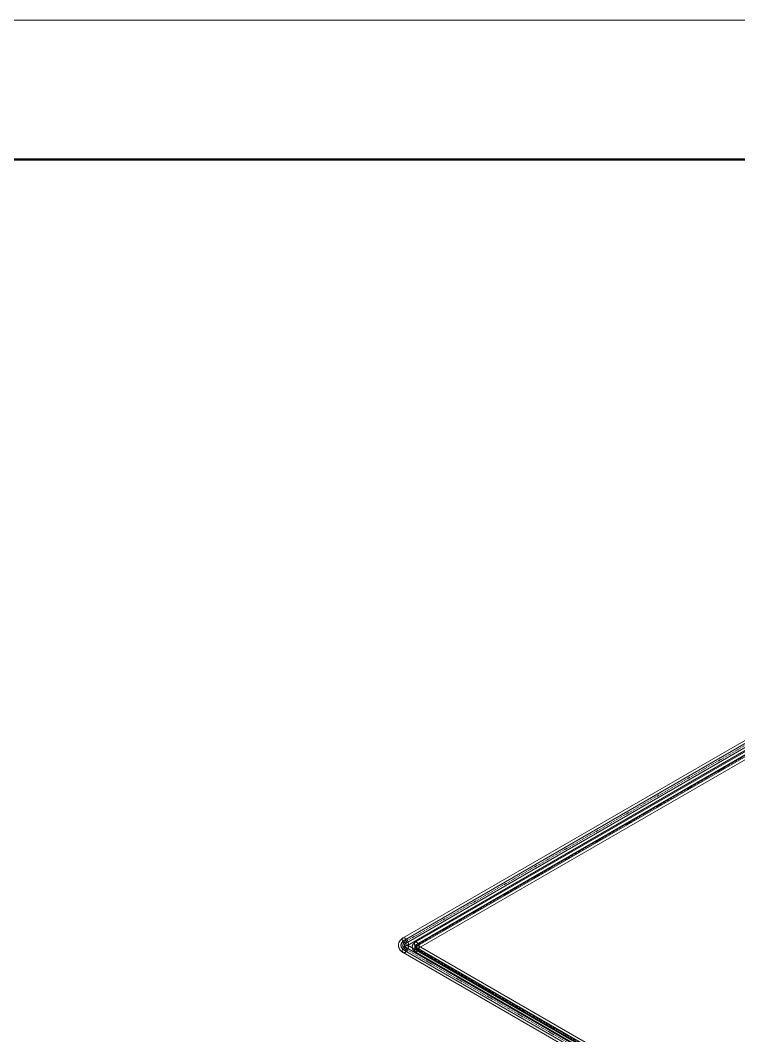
# Model space of a CAD drawing. Header units: millimetres. Extents: x -88595 to 880822, y -1054509 to -148035.
# Drawn here: x 428677 to 431258, y -310239 to -306592 of the extents above; entities that cross this region are included whole.
import ezdxf

# ---------------------------------------------------------------- set-up
doc = ezdxf.new("R2010")
doc.units = ezdxf.units.MM
doc.linetypes.add('$12$ADSK_Осевая', pattern=[14, 10, -2, 0, -2])
doc.linetypes.add('$13$ADSK_Осевая', pattern=[14, 10, -2, 0, -2])
for name, color, linetype, lineweight in [('Изоляция', 7, 'Continuous', 18), ('Основная надпись', 7, 'Continuous', 30), ('Трубопровод', 7, 'Continuous', 18), ('Трубопроводы', 7, 'Continuous', 18)]:
    doc.layers.add(name, color=color, linetype=linetype, lineweight=lineweight)

# ---------------------------------------------------------------- blocks, each defined once
blk = doc.blocks.new('$0$ADSK_МедьПайка_Отвод-гнутая труба - Отвод _гнутая труба_-V122-В_ОВ3_2')
at = {"layer": 'Трубопроводы', "color": 134, "true_color": 0x00a6a6}
for points in [[(-22284.8, 9184.7, 0), (-22284.8, 9185.9, 0), (-22284.6, 9187, 0), (-22284.4, 9188.2, 0), (-22284.2, 9189.3, 0), (-22283.8, 9190.4, 0), (-22283.4, 9191.5, 0), (-22282.9, 9192.6, 0), (-22282.3, 9193.6, 0), (-22281.7, 9194.6, 0), (-22281.1, 9195.6, 0), (-22280.3, 9196.5, 0), (-22279.6, 9197.4, 0), (-22278.8, 9198.3, 0), (-22277.9, 9199.1, 0), (-22277, 9199.9, 0), (-22276, 9200.6, 0), (-22275.1, 9201.4, 0), (-22274.1, 9202.1, 0), (-22273, 9202.7, 0), (-22272.3, 9203.1, 0)], [(-22273.6, 9200.2, 0), (-22273.5, 9201.5, 0), (-22273, 9202.5, 0), (-22272.3, 9203.1, 0), (-22271.4, 9203.4, 0), (-22270.3, 9203.3, 0), (-22269.1, 9202.8, 0), (-22268, 9202, 0), (-22266.9, 9200.8, 0), (-22266, 9199.5, 0), (-22265.3, 9198, 0), (-22264.8, 9196.5, 0), (-22264.7, 9195, 0)], [(-22264.7, 9195, 0), (-22264.8, 9193.8, 0), (-22265.3, 9192.8, 0), (-22266, 9192.1, 0), (-22266.9, 9191.9, 0), (-22268, 9192, 0), (-22269.1, 9192.5, 0), (-22270.3, 9193.3, 0), (-22271.4, 9194.4, 0), (-22272.3, 9195.8, 0), (-22273, 9197.3, 0), (-22273.5, 9198.8, 0), (-22273.6, 9200.2, 0)], [(-22272.1, 9184.7, 0), (-22272.1, 9185, 0), (-22272.1, 9185.3, 0), (-22272, 9185.6, 0), (-22271.9, 9185.9, 0), (-22271.8, 9186.2, 0), (-22271.7, 9186.6, 0), (-22271.5, 9186.9, 0), (-22271.3, 9187.3, 0), (-22271.1, 9187.7, 0), (-22270.8, 9188.1, 0), (-22270.5, 9188.5, 0), (-22270.1, 9188.9, 0), (-22269.7, 9189.3, 0), (-22269.3, 9189.7, 0), (-22268.8, 9190.2, 0), (-22268.3, 9190.6, 0), (-22267.7, 9191, 0), (-22267.1, 9191.5, 0), (-22266.4, 9191.9, 0), (-22266, 9192.1, 0)], [(-22284.8, 9184.7, 0), (-22284.8, 9183.5, 0), (-22284.6, 9182.3, 0), (-22284.4, 9181.2, 0), (-22284.2, 9180, 0), (-22283.8, 9178.9, 0), (-22283.4, 9177.8, 0), (-22282.9, 9176.8, 0), (-22282.3, 9175.8, 0), (-22281.7, 9174.8, 0), (-22281.1, 9173.8, 0), (-22280.3, 9172.9, 0), (-22279.6, 9172, 0), (-22278.8, 9171.1, 0), (-22277.9, 9170.3, 0), (-22277, 9169.5, 0), (-22276, 9168.7, 0), (-22275.1, 9168, 0), (-22274.1, 9167.3, 0), (-22273, 9166.6, 0), (-22272.3, 9166.2, 0)], [(-22264.7, 9174.3, 0), (-22264.8, 9175.6, 0), (-22265.3, 9176.6, 0), (-22266, 9177.2, 0), (-22266.9, 9177.5, 0), (-22268, 9177.4, 0), (-22269.1, 9176.9, 0), (-22270.3, 9176.1, 0), (-22271.4, 9174.9, 0), (-22272.3, 9173.5, 0), (-22273, 9172.1, 0), (-22273.5, 9170.6, 0), (-22273.6, 9169.1, 0)], [(-22273.6, 9169.1, 0), (-22273.5, 9167.9, 0), (-22273, 9166.9, 0), (-22272.3, 9166.2, 0), (-22271.4, 9165.9, 0), (-22270.3, 9166, 0), (-22269.1, 9166.5, 0), (-22268, 9167.4, 0), (-22266.9, 9168.5, 0), (-22266, 9169.9, 0), (-22265.3, 9171.4, 0), (-22264.8, 9172.9, 0), (-22264.7, 9174.3, 0)], [(-22272.1, 9184.7, 0), (-22272.1, 9184.4, 0), (-22272.1, 9184.1, 0), (-22272, 9183.8, 0), (-22271.9, 9183.5, 0), (-22271.8, 9183.1, 0), (-22271.7, 9182.8, 0), (-22271.5, 9182.4, 0), (-22271.3, 9182.1, 0), (-22271.1, 9181.7, 0), (-22270.8, 9181.3, 0), (-22270.5, 9180.9, 0), (-22270.1, 9180.5, 0), (-22269.7, 9180, 0), (-22269.3, 9179.6, 0), (-22268.8, 9179.2, 0), (-22268.3, 9178.7, 0), (-22267.7, 9178.3, 0), (-22267.1, 9177.9, 0), (-22266.4, 9177.5, 0), (-22266, 9177.2, 0)]]:
    blk.add_polyline3d(points, dxfattribs=at)
blk = doc.blocks.new('$0$ADSK_МедьПайка_Отвод-гнутая труба - Отвод _гнутая труба_-V126-В_ОВ3_2')
at = {"layer": 'Трубопроводы', "color": 190, "true_color": 0x8000ff}
for points in [[(-22235.2, 9178.6, 0), (-22235.1, 9179.1, 0), (-22235.1, 9179.7, 0), (-22235, 9180.3, 0), (-22234.8, 9180.9, 0), (-22234.7, 9181.4, 0), (-22234.5, 9182, 0), (-22234.2, 9182.5, 0), (-22233.9, 9183, 0), (-22233.6, 9183.5, 0), (-22233.3, 9184, 0), (-22232.9, 9184.5, 0), (-22232.5, 9184.9, 0), (-22232.1, 9185.3, 0), (-22231.7, 9185.8, 0), (-22231.3, 9186.2, 0), (-22230.8, 9186.5, 0), (-22230.3, 9186.9, 0), (-22229.8, 9187.3, 0), (-22229.3, 9187.6, 0), (-22228.9, 9187.8, 0)], [(-22235.2, 9178.6, 0), (-22235.1, 9178, 0), (-22235.1, 9177.4, 0), (-22235, 9176.8, 0), (-22234.8, 9176.2, 0), (-22234.7, 9175.7, 0), (-22234.5, 9175.1, 0), (-22234.2, 9174.6, 0), (-22233.9, 9174.1, 0), (-22233.6, 9173.6, 0), (-22233.3, 9173.1, 0), (-22232.9, 9172.6, 0), (-22232.5, 9172.2, 0), (-22232.1, 9171.8, 0), (-22231.7, 9171.4, 0), (-22231.3, 9171, 0), (-22230.8, 9170.6, 0), (-22230.3, 9170.2, 0), (-22229.8, 9169.9, 0), (-22229.3, 9169.5, 0), (-22228.9, 9169.3, 0)], [(-22229.6, 9186.3, 0), (-22229.5, 9187, 0), (-22229.3, 9187.5, 0), (-22228.9, 9187.8, 0), (-22228.5, 9187.9, 0), (-22227.9, 9187.9, 0), (-22227.3, 9187.6, 0), (-22226.8, 9187.2, 0), (-22226.2, 9186.6, 0), (-22225.7, 9186, 0), (-22225.4, 9185.2, 0), (-22225.2, 9184.5, 0), (-22225.1, 9183.7, 0)], [(-22225.1, 9183.7, 0), (-22225.2, 9183.1, 0), (-22225.4, 9182.6, 0), (-22225.7, 9182.3, 0), (-22226.2, 9182.1, 0), (-22226.8, 9182.2, 0), (-22227.3, 9182.4, 0), (-22227.9, 9182.9, 0), (-22228.5, 9183.4, 0), (-22228.9, 9184.1, 0), (-22229.3, 9184.9, 0), (-22229.5, 9185.6, 0), (-22229.6, 9186.3, 0)], [(-22225.1, 9173.4, 0), (-22225.2, 9174, 0), (-22225.4, 9174.5, 0), (-22225.7, 9174.8, 0), (-22226.2, 9175, 0), (-22226.8, 9174.9, 0), (-22227.3, 9174.7, 0), (-22227.9, 9174.2, 0), (-22228.5, 9173.7, 0), (-22228.9, 9173, 0), (-22229.3, 9172.2, 0), (-22229.5, 9171.5, 0), (-22229.6, 9170.8, 0)], [(-22229.6, 9170.8, 0), (-22229.5, 9170.2, 0), (-22229.3, 9169.7, 0), (-22228.9, 9169.3, 0), (-22228.5, 9169.2, 0), (-22227.9, 9169.2, 0), (-22227.3, 9169.5, 0), (-22226.8, 9169.9, 0), (-22226.2, 9170.5, 0), (-22225.7, 9171.2, 0), (-22225.4, 9171.9, 0), (-22225.2, 9172.7, 0), (-22225.1, 9173.4, 0)], [(-22228.8, 9178.6, 0), (-22228.8, 9178.7, 0), (-22228.8, 9178.9, 0), (-22228.8, 9179, 0), (-22228.7, 9179.2, 0), (-22228.7, 9179.3, 0), (-22228.6, 9179.5, 0), (-22228.5, 9179.7, 0), (-22228.4, 9179.9, 0), (-22228.3, 9180, 0), (-22228.2, 9180.2, 0), (-22228, 9180.5, 0), (-22227.8, 9180.7, 0), (-22227.6, 9180.9, 0), (-22227.4, 9181.1, 0), (-22227.2, 9181.3, 0), (-22226.9, 9181.5, 0), (-22226.6, 9181.7, 0), (-22226.3, 9181.9, 0), (-22226, 9182.2, 0), (-22225.7, 9182.3, 0)], [(-22228.8, 9178.6, 0), (-22228.8, 9178.4, 0), (-22228.8, 9178.3, 0), (-22228.8, 9178.1, 0), (-22228.7, 9177.9, 0), (-22228.7, 9177.8, 0), (-22228.6, 9177.6, 0), (-22228.5, 9177.4, 0), (-22228.4, 9177.3, 0), (-22228.3, 9177.1, 0), (-22228.2, 9176.9, 0), (-22228, 9176.7, 0), (-22227.8, 9176.4, 0), (-22227.6, 9176.2, 0), (-22227.4, 9176, 0), (-22227.2, 9175.8, 0), (-22226.9, 9175.6, 0), (-22226.6, 9175.4, 0), (-22226.3, 9175.2, 0), (-22226, 9175, 0), (-22225.7, 9174.8, 0)]]:
    blk.add_polyline3d(points, dxfattribs=at)

msp = doc.modelspace()

# ---------------------------------------------------------------- linework, layer by layer
at = {"layer": 'Изоляция', "color": 134, "true_color": 0x00a6a6}
for p, q in [((433212.2, -308064), (430052.8, -309888.1)), ((430068.2, -309914.7), (433227.5, -308090.6)), ((430052.8, -309940.6), (443381.5, -317635.9)), ((443396.8, -317609.3), (430068.2, -309914))]:
    msp.add_line(p, q, dxfattribs=at)
at = {"layer": 'Изоляция', "color": 190, "true_color": 0x8000ff}
for p, q in [((433235.6, -308090.9), (430096.2, -309903.5)), ((430108.4, -309924.5), (433247.8, -308112)), ((430096.2, -309937.5), (443390.7, -317613.1)), ((443402.9, -317592), (430108.4, -309916.4))]:
    msp.add_line(p, q, dxfattribs=at)
at = {"layer": 'Изоляция', "color": 134, "true_color": 0x00a6a6}
for points in [[(430035.9, -309914.4, 0), (430035.9, -309912.6, 0), (430036.1, -309910.8, 0), (430036.4, -309909, 0), (430036.8, -309907.3, 0), (430037.4, -309905.6, 0), (430038, -309904, 0), (430038.7, -309902.4, 0), (430039.5, -309900.9, 0), (430040.4, -309899.5, 0), (430041.3, -309898.1, 0), (430042.3, -309896.8, 0), (430043.4, -309895.6, 0), (430044.5, -309894.4, 0), (430045.7, -309893.3, 0), (430046.9, -309892.3, 0), (430048.1, -309891.3, 0), (430049.4, -309890.3, 0), (430050.7, -309889.4, 0), (430052, -309888.6, 0), (430052.8, -309888.1, 0)], [(430060.5, -309888.9, 0), (430057.7, -309887.7, 0), (430055.1, -309887.4, 0), (430052.8, -309888.1, 0), (430051.1, -309889.7, 0), (430050, -309892.1, 0), (430049.7, -309895.1, 0)], [(430049.7, -309895.1, 0), (430050, -309892.1, 0), (430051.1, -309889.7, 0), (430052.8, -309888.1, 0), (430055.1, -309887.4, 0), (430057.7, -309887.7, 0), (430060.5, -309888.9, 0)], [(430049.7, -309895.1, 0), (430050, -309898.6, 0), (430051.1, -309902.2, 0), (430052.8, -309905.8, 0), (430055.1, -309909.1, 0), (430057.7, -309911.9, 0), (430060.5, -309913.9, 0)], [(430060.5, -309913.9, 0), (430057.7, -309911.9, 0), (430055.1, -309909.1, 0), (430052.8, -309905.8, 0), (430051.1, -309902.2, 0), (430050, -309898.6, 0), (430049.7, -309895.1, 0)], [(430071.4, -309907.7, 0), (430071, -309904.2, 0), (430069.9, -309900.6, 0), (430068.2, -309897, 0), (430065.9, -309893.7, 0), (430063.3, -309890.9, 0), (430060.5, -309888.9, 0)], [(430060.5, -309888.9, 0), (430063.3, -309890.9, 0), (430065.9, -309893.7, 0), (430068.2, -309897, 0), (430069.9, -309900.6, 0), (430071, -309904.2, 0), (430071.4, -309907.7, 0)], [(430060.5, -309913.9, 0), (430063.3, -309915.1, 0), (430065.9, -309915.4, 0), (430068.2, -309914.7, 0), (430069.9, -309913.1, 0), (430071, -309910.7, 0), (430071.4, -309907.7, 0)], [(430071.4, -309907.7, 0), (430071, -309910.7, 0), (430069.9, -309913.1, 0), (430068.2, -309914.7, 0), (430065.9, -309915.4, 0), (430063.3, -309915.1, 0), (430060.5, -309913.9, 0)], [(430066.1, -309912.4, 0), (430066.1, -309912.4, 0), (430066.2, -309912.5, 0), (430066.3, -309912.6, 0), (430066.4, -309912.7, 0), (430066.6, -309912.9, 0), (430066.8, -309913.1, 0), (430067.1, -309913.3, 0), (430067.4, -309913.5, 0), (430067.8, -309913.8, 0), (430068.2, -309914, 0), (430068.2, -309914, 0)], [(430066.6, -309914.4, 0), (430066.6, -309914, 0), (430066.5, -309913.7, 0), (430066.5, -309913.4, 0), (430066.4, -309913.1, 0), (430066.3, -309912.9, 0), (430066.3, -309912.7, 0), (430066.2, -309912.6, 0), (430066.1, -309912.5, 0), (430066.1, -309912.4, 0), (430066.1, -309912.4, 0)], [(430035.9, -309914.4, 0), (430035.9, -309916.1, 0), (430036.1, -309917.9, 0), (430036.4, -309919.7, 0), (430036.8, -309921.4, 0), (430037.4, -309923.1, 0), (430038, -309924.7, 0), (430038.7, -309926.3, 0), (430039.5, -309927.8, 0), (430040.4, -309929.2, 0), (430041.3, -309930.6, 0), (430042.3, -309931.9, 0), (430043.4, -309933.1, 0), (430044.5, -309934.3, 0), (430045.7, -309935.4, 0), (430046.9, -309936.4, 0), (430048.1, -309937.4, 0), (430049.4, -309938.4, 0), (430050.7, -309939.3, 0), (430052, -309940.1, 0), (430052.8, -309940.6, 0)], [(430049.7, -309933.6, 0), (430050, -309930.1, 0), (430051.1, -309926.5, 0), (430052.8, -309922.9, 0), (430055.1, -309919.6, 0), (430057.7, -309916.8, 0), (430060.5, -309914.8, 0)], [(430060.5, -309914.8, 0), (430058.1, -309916.5, 0), (430055.8, -309918.7, 0), (430053.7, -309921.4, 0), (430052, -309924.4, 0), (430050.7, -309927.5, 0), (430049.9, -309930.6, 0), (430049.7, -309933.6, 0)], [(430060.5, -309939.8, 0), (430057.7, -309941, 0), (430055.1, -309941.3, 0), (430052.8, -309940.6, 0), (430051.1, -309939, 0), (430050, -309936.6, 0), (430049.7, -309933.6, 0)], [(430049.7, -309933.6, 0), (430049.9, -309936.2, 0), (430050.7, -309938.4, 0), (430052, -309940, 0), (430053.8, -309941, 0), (430055.8, -309941.3, 0), (430058.1, -309940.9, 0), (430060.5, -309939.8, 0)], [(430060.5, -309914.8, 0), (430063.3, -309913.6, 0), (430065.9, -309913.3, 0), (430068.2, -309914, 0), (430069.9, -309915.6, 0), (430071, -309918, 0), (430071.4, -309921, 0)], [(430071.4, -309921, 0), (430071.1, -309918.4, 0), (430070.3, -309916.2, 0), (430069, -309914.6, 0), (430067.3, -309913.6, 0), (430065.2, -309913.3, 0), (430062.9, -309913.7, 0), (430060.5, -309914.8, 0)], [(430071.4, -309921, 0), (430071, -309924.5, 0), (430069.9, -309928.2, 0), (430068.2, -309931.7, 0), (430065.9, -309935, 0), (430063.3, -309937.8, 0), (430060.5, -309939.8, 0)], [(430060.5, -309939.8, 0), (430062.9, -309938.1, 0), (430065.2, -309935.9, 0), (430067.3, -309933.2, 0), (430069, -309930.2, 0), (430070.3, -309927.1, 0), (430071.1, -309924, 0), (430071.4, -309921, 0)], [(430066.6, -309914.4, 0), (430066.6, -309914.7, 0), (430066.5, -309915, 0), (430066.5, -309915.3, 0), (430066.4, -309915.6, 0), (430066.3, -309915.8, 0), (430066.3, -309916, 0), (430066.2, -309916.1, 0), (430066.1, -309916.2, 0), (430066.1, -309916.3, 0), (430066.1, -309916.3, 0)], [(430066.1, -309916.3, 0), (430066.1, -309916.3, 0), (430066.2, -309916.2, 0), (430066.3, -309916.1, 0), (430066.4, -309916, 0), (430066.6, -309915.8, 0), (430066.8, -309915.6, 0), (430067.1, -309915.4, 0), (430067.4, -309915.2, 0), (430067.8, -309914.9, 0), (430068.2, -309914.7, 0), (430068.2, -309914.7, 0)]]:
    msp.add_polyline3d(points, dxfattribs=at)
at = {"layer": 'Изоляция', "color": 190, "true_color": 0x8000ff}
for points in [[(430085.5, -309920.5, 0), (430085.5, -309919.3, 0), (430085.7, -309918.1, 0), (430085.9, -309916.9, 0), (430086.2, -309915.7, 0), (430086.5, -309914.6, 0), (430086.9, -309913.5, 0), (430087.4, -309912.5, 0), (430087.9, -309911.5, 0), (430088.5, -309910.6, 0), (430089.1, -309909.7, 0), (430089.8, -309908.9, 0), (430090.4, -309908.1, 0), (430091.1, -309907.4, 0), (430091.9, -309906.7, 0), (430092.6, -309906, 0), (430093.4, -309905.4, 0), (430094.1, -309904.8, 0), (430094.9, -309904.3, 0), (430095.7, -309903.8, 0), (430096.2, -309903.5, 0)], [(430102.3, -309904.1, 0), (430100.1, -309903.1, 0), (430098, -309902.9, 0), (430096.2, -309903.5, 0), (430094.9, -309904.7, 0), (430094, -309906.6, 0), (430093.7, -309909, 0)], [(430093.7, -309909, 0), (430094, -309906.6, 0), (430094.9, -309904.7, 0), (430096.2, -309903.5, 0), (430098, -309902.9, 0), (430100.1, -309903.1, 0), (430102.3, -309904.1, 0)], [(430093.7, -309909, 0), (430094, -309911.8, 0), (430094.9, -309914.7, 0), (430096.2, -309917.5, 0), (430098, -309920.1, 0), (430100.1, -309922.3, 0), (430102.3, -309923.9, 0)], [(430102.3, -309923.9, 0), (430100.1, -309922.3, 0), (430098, -309920.1, 0), (430096.2, -309917.5, 0), (430094.9, -309914.7, 0), (430094, -309911.8, 0), (430093.7, -309909, 0)], [(430110.9, -309919, 0), (430110.6, -309916.2, 0), (430109.8, -309913.3, 0), (430108.4, -309910.5, 0), (430106.6, -309907.9, 0), (430104.6, -309905.7, 0), (430102.3, -309904.1, 0)], [(430102.3, -309904.1, 0), (430104.6, -309905.7, 0), (430106.6, -309907.9, 0), (430108.4, -309910.5, 0), (430109.8, -309913.3, 0), (430110.6, -309916.2, 0), (430110.9, -309919, 0)], [(430085.5, -309920.5, 0), (430085.5, -309921.7, 0), (430085.7, -309922.9, 0), (430085.9, -309924.1, 0), (430086.2, -309925.2, 0), (430086.5, -309926.3, 0), (430086.9, -309927.4, 0), (430087.4, -309928.4, 0), (430087.9, -309929.4, 0), (430088.5, -309930.4, 0), (430089.1, -309931.2, 0), (430089.8, -309932.1, 0), (430090.4, -309932.9, 0), (430091.1, -309933.6, 0), (430091.9, -309934.3, 0), (430092.6, -309935, 0), (430093.4, -309935.6, 0), (430094.1, -309936.2, 0), (430094.9, -309936.7, 0), (430095.7, -309937.2, 0), (430096.2, -309937.5, 0)], [(430093.7, -309931.9, 0), (430094, -309929.2, 0), (430094.9, -309926.3, 0), (430096.2, -309923.4, 0), (430098, -309920.8, 0), (430100.1, -309918.6, 0), (430102.3, -309917, 0)], [(430102.3, -309917, 0), (430100.4, -309918.4, 0), (430098.6, -309920.2, 0), (430097, -309922.3, 0), (430095.6, -309924.6, 0), (430094.6, -309927.1, 0), (430093.9, -309929.6, 0), (430093.7, -309931.9, 0)], [(430102.3, -309936.9, 0), (430100.1, -309937.8, 0), (430098, -309938.1, 0), (430096.2, -309937.5, 0), (430094.9, -309936.2, 0), (430094, -309934.3, 0), (430093.7, -309931.9, 0)], [(430093.7, -309931.9, 0), (430093.9, -309934, 0), (430094.6, -309935.8, 0), (430095.6, -309937, 0), (430097, -309937.8, 0), (430098.6, -309938.1, 0), (430100.4, -309937.8, 0), (430102.3, -309936.9, 0)], [(430110.9, -309922, 0), (430110.7, -309919.9, 0), (430110.1, -309918.2, 0), (430109.1, -309916.9, 0), (430107.7, -309916.1, 0), (430106.1, -309915.8, 0), (430104.2, -309916.2, 0), (430102.3, -309917, 0)], [(430102.3, -309917, 0), (430104.6, -309916.1, 0), (430106.6, -309915.9, 0), (430108.4, -309916.4, 0), (430109.8, -309917.7, 0), (430110.6, -309919.6, 0), (430110.9, -309922, 0)], [(430102.3, -309923.9, 0), (430104.6, -309924.9, 0), (430106.6, -309925.1, 0), (430108.4, -309924.5, 0), (430109.8, -309923.3, 0), (430110.6, -309921.4, 0), (430110.9, -309919, 0)], [(430110.9, -309919, 0), (430110.6, -309921.4, 0), (430109.8, -309923.3, 0), (430108.4, -309924.5, 0), (430106.6, -309925.1, 0), (430104.6, -309924.9, 0), (430102.3, -309923.9, 0)], [(430110.9, -309922, 0), (430110.6, -309924.7, 0), (430109.8, -309927.6, 0), (430108.4, -309930.5, 0), (430106.6, -309933.1, 0), (430104.6, -309935.3, 0), (430102.3, -309936.9, 0)], [(430102.3, -309936.9, 0), (430104.2, -309935.5, 0), (430106.1, -309933.8, 0), (430107.7, -309931.6, 0), (430109.1, -309929.3, 0), (430110.1, -309926.8, 0), (430110.7, -309924.3, 0), (430110.9, -309922, 0)], [(430108.3, -309916.3, 0), (430108.3, -309916.3, 0), (430108.3, -309916.4, 0), (430108.4, -309916.4, 0), (430108.4, -309916.4, 0)], [(430109.8, -309920.5, 0), (430109.8, -309920, 0), (430109.8, -309919.5, 0), (430109.7, -309919.1, 0), (430109.6, -309918.7, 0), (430109.5, -309918.3, 0), (430109.3, -309917.9, 0), (430109.2, -309917.6, 0), (430109, -309917.3, 0), (430108.9, -309917.1, 0), (430108.8, -309916.9, 0), (430108.6, -309916.7, 0), (430108.5, -309916.6, 0), (430108.4, -309916.5, 0), (430108.3, -309916.4, 0), (430108.3, -309916.3, 0), (430108.3, -309916.3, 0), (430108.3, -309916.3, 0)], [(430109.8, -309920.5, 0), (430109.8, -309921, 0), (430109.8, -309921.4, 0), (430109.7, -309921.9, 0), (430109.6, -309922.3, 0), (430109.5, -309922.7, 0), (430109.3, -309923.1, 0), (430109.2, -309923.4, 0), (430109, -309923.7, 0), (430108.9, -309923.9, 0), (430108.8, -309924.1, 0), (430108.6, -309924.3, 0), (430108.5, -309924.4, 0), (430108.4, -309924.5, 0), (430108.3, -309924.6, 0), (430108.3, -309924.6, 0), (430108.3, -309924.6, 0), (430108.3, -309924.6, 0)], [(430108.3, -309924.6, 0), (430108.3, -309924.6, 0), (430108.3, -309924.6, 0), (430108.4, -309924.6, 0), (430108.4, -309924.5, 0)]]:
    msp.add_polyline3d(points, dxfattribs=at)
at = {"layer": 'Основная надпись', "lineweight": 20}
msp.add_line((407324.7, -306592.2), (449324.7, -306592.2), dxfattribs=at)
at = {"layer": 'Основная надпись', "lineweight": 50}
msp.add_line((448824.7, -307092.2), (409324.7, -307092.2), dxfattribs=at)
at = {"layer": 'Трубопровод', "color": 134, "true_color": 0x00a6a6}
for p, q in [((433216.7, -308071.8), (430057.3, -309895.9)), ((430063.7, -309906.9), (433223, -308082.8)), ((430057.3, -309932.8), (443386, -317628.1)), ((443392.3, -317617.1), (430063.7, -309921.8))]:
    msp.add_line(p, q, dxfattribs=at)
at = {"layer": 'Трубопровод', "color": 134, "linetype": '$12$ADSK_Осевая', "true_color": 0x00a6a6}
for p, q in [((433219.9, -308077.3), (430060.5, -309901.4)), ((433219.9, -308077.3), (430060.5, -309901.4)), ((430060.5, -309927.3), (443389.1, -317622.6)), ((430060.5, -309927.3), (443389.1, -317622.6))]:
    msp.add_line(p, q, dxfattribs=at)
at = {"layer": 'Трубопровод', "color": 190, "true_color": 0x8000ff}
for p, q in [((433240.1, -308098.7), (430100.7, -309911.2)), ((430103.9, -309916.7), (433243.3, -308104.2)), ((430100.7, -309929.7), (443395.2, -317605.3)), ((443398.4, -317599.8), (430103.9, -309924.2))]:
    msp.add_line(p, q, dxfattribs=at)
at = {"layer": 'Трубопровод', "color": 190, "linetype": '$12$ADSK_Осевая', "true_color": 0x8000ff}
for p, q in [((433241.7, -308101.5), (430102.3, -309914)), ((433241.7, -308101.5), (430102.3, -309914)), ((430102.3, -309927), (443396.8, -317602.5)), ((430102.3, -309927), (443396.8, -317602.5))]:
    msp.add_line(p, q, dxfattribs=at)
at = {"layer": 'Трубопровод', "color": 134, "true_color": 0x00a6a6}
for points in [[(430060.5, -309896.2, 0), (430059.4, -309895.7, 0), (430058.3, -309895.6, 0), (430057.3, -309895.9, 0), (430056.6, -309896.6, 0), (430056.2, -309897.5, 0), (430056, -309898.8, 0)], [(430056, -309898.8, 0), (430056.2, -309900.2, 0), (430056.6, -309901.7, 0), (430057.3, -309903.2, 0), (430058.3, -309904.6, 0), (430059.4, -309905.7, 0), (430060.5, -309906.6, 0)], [(430065, -309904, 0), (430064.9, -309902.6, 0), (430064.4, -309901, 0), (430063.7, -309899.6, 0), (430062.8, -309898.2, 0), (430061.7, -309897.1, 0), (430060.5, -309896.2, 0)], [(430060.5, -309906.6, 0), (430061.7, -309907.1, 0), (430062.8, -309907.2, 0), (430063.7, -309906.9, 0), (430064.4, -309906.2, 0), (430064.9, -309905.2, 0), (430065, -309904, 0)], [(430056, -309929.9, 0), (430056.2, -309928.5, 0), (430056.6, -309927, 0), (430057.3, -309925.5, 0), (430058.3, -309924.1, 0), (430059.4, -309923, 0), (430060.5, -309922.1, 0)], [(430060.5, -309932.5, 0), (430059.4, -309933, 0), (430058.3, -309933.1, 0), (430057.3, -309932.8, 0), (430056.6, -309932.2, 0), (430056.2, -309931.2, 0), (430056, -309929.9, 0)], [(430060.5, -309922.1, 0), (430061.7, -309921.6, 0), (430062.8, -309921.5, 0), (430063.7, -309921.8, 0), (430064.4, -309922.5, 0), (430064.9, -309923.5, 0), (430065, -309924.7, 0)], [(430065, -309924.7, 0), (430064.9, -309926.2, 0), (430064.4, -309927.7, 0), (430063.7, -309929.1, 0), (430062.8, -309930.5, 0), (430061.7, -309931.7, 0), (430060.5, -309932.5, 0)]]:
    msp.add_polyline3d(points, dxfattribs=at)
at = {"layer": 'Трубопровод', "color": 190, "true_color": 0x8000ff}
for points in [[(430102.3, -309911.4, 0), (430101.7, -309911.2, 0), (430101.2, -309911.1, 0), (430100.7, -309911.2, 0), (430100.4, -309911.6, 0), (430100.2, -309912.1, 0), (430100.1, -309912.7, 0)], [(430100.1, -309912.7, 0), (430100.2, -309913.4, 0), (430100.4, -309914.2, 0), (430100.7, -309914.9, 0), (430101.2, -309915.6, 0), (430101.7, -309916.2, 0), (430102.3, -309916.6, 0)], [(430104.6, -309915.3, 0), (430104.5, -309914.6, 0), (430104.3, -309913.8, 0), (430103.9, -309913.1, 0), (430103.4, -309912.4, 0), (430102.9, -309911.8, 0), (430102.3, -309911.4, 0)], [(430100.1, -309928.3, 0), (430100.2, -309927.5, 0), (430100.4, -309926.8, 0), (430100.7, -309926, 0), (430101.2, -309925.4, 0), (430101.7, -309924.8, 0), (430102.3, -309924.4, 0)], [(430102.3, -309929.6, 0), (430101.7, -309929.8, 0), (430101.2, -309929.9, 0), (430100.7, -309929.7, 0), (430100.4, -309929.4, 0), (430100.2, -309928.9, 0), (430100.1, -309928.3, 0)], [(430102.3, -309916.6, 0), (430102.9, -309916.8, 0), (430103.4, -309916.9, 0), (430103.9, -309916.7, 0), (430104.3, -309916.4, 0), (430104.5, -309915.9, 0), (430104.6, -309915.3, 0)], [(430102.3, -309924.4, 0), (430102.9, -309924.1, 0), (430103.4, -309924.1, 0), (430103.9, -309924.2, 0), (430104.3, -309924.5, 0), (430104.5, -309925, 0), (430104.6, -309925.7, 0)], [(430104.6, -309925.7, 0), (430104.5, -309926.4, 0), (430104.3, -309927.1, 0), (430103.9, -309927.9, 0), (430103.4, -309928.6, 0), (430102.9, -309929.1, 0), (430102.3, -309929.6, 0)]]:
    msp.add_polyline3d(points, dxfattribs=at)
at = {"layer": 'Трубопроводы', "color": 134, "linetype": '$13$ADSK_Осевая', "true_color": 0x00a6a6}
msp.add_ellipse((430083, -309914.4), major_axis=(31.8, 0), ratio=0.57735, start_param=2.356194, end_param=3.926991, dxfattribs=at)
at = {"layer": 'Трубопроводы', "color": 190, "linetype": '$13$ADSK_Осевая', "true_color": 0x8000ff}
msp.add_ellipse((430113.5, -309920.5), major_axis=(15.9, 0), ratio=0.57735, start_param=2.356194, end_param=3.926991, dxfattribs=at)

# ---------------------------------------------------------------- block references
at = {"layer": 'Трубопроводы', "color": 134, "true_color": 0x00a6a6}
msp.add_blockref('$0$ADSK_МедьПайка_Отвод-гнутая труба - Отвод _гнутая труба_-V122-В_ОВ3_2', (452329.7, -319099), dxfattribs=at)
at = {"layer": 'Трубопроводы', "color": 190, "true_color": 0x8000ff}
msp.add_blockref('$0$ADSK_МедьПайка_Отвод-гнутая труба - Отвод _гнутая труба_-V126-В_ОВ3_2', (452329.7, -319099), dxfattribs=at)

doc.saveas('drawing.dxf')
